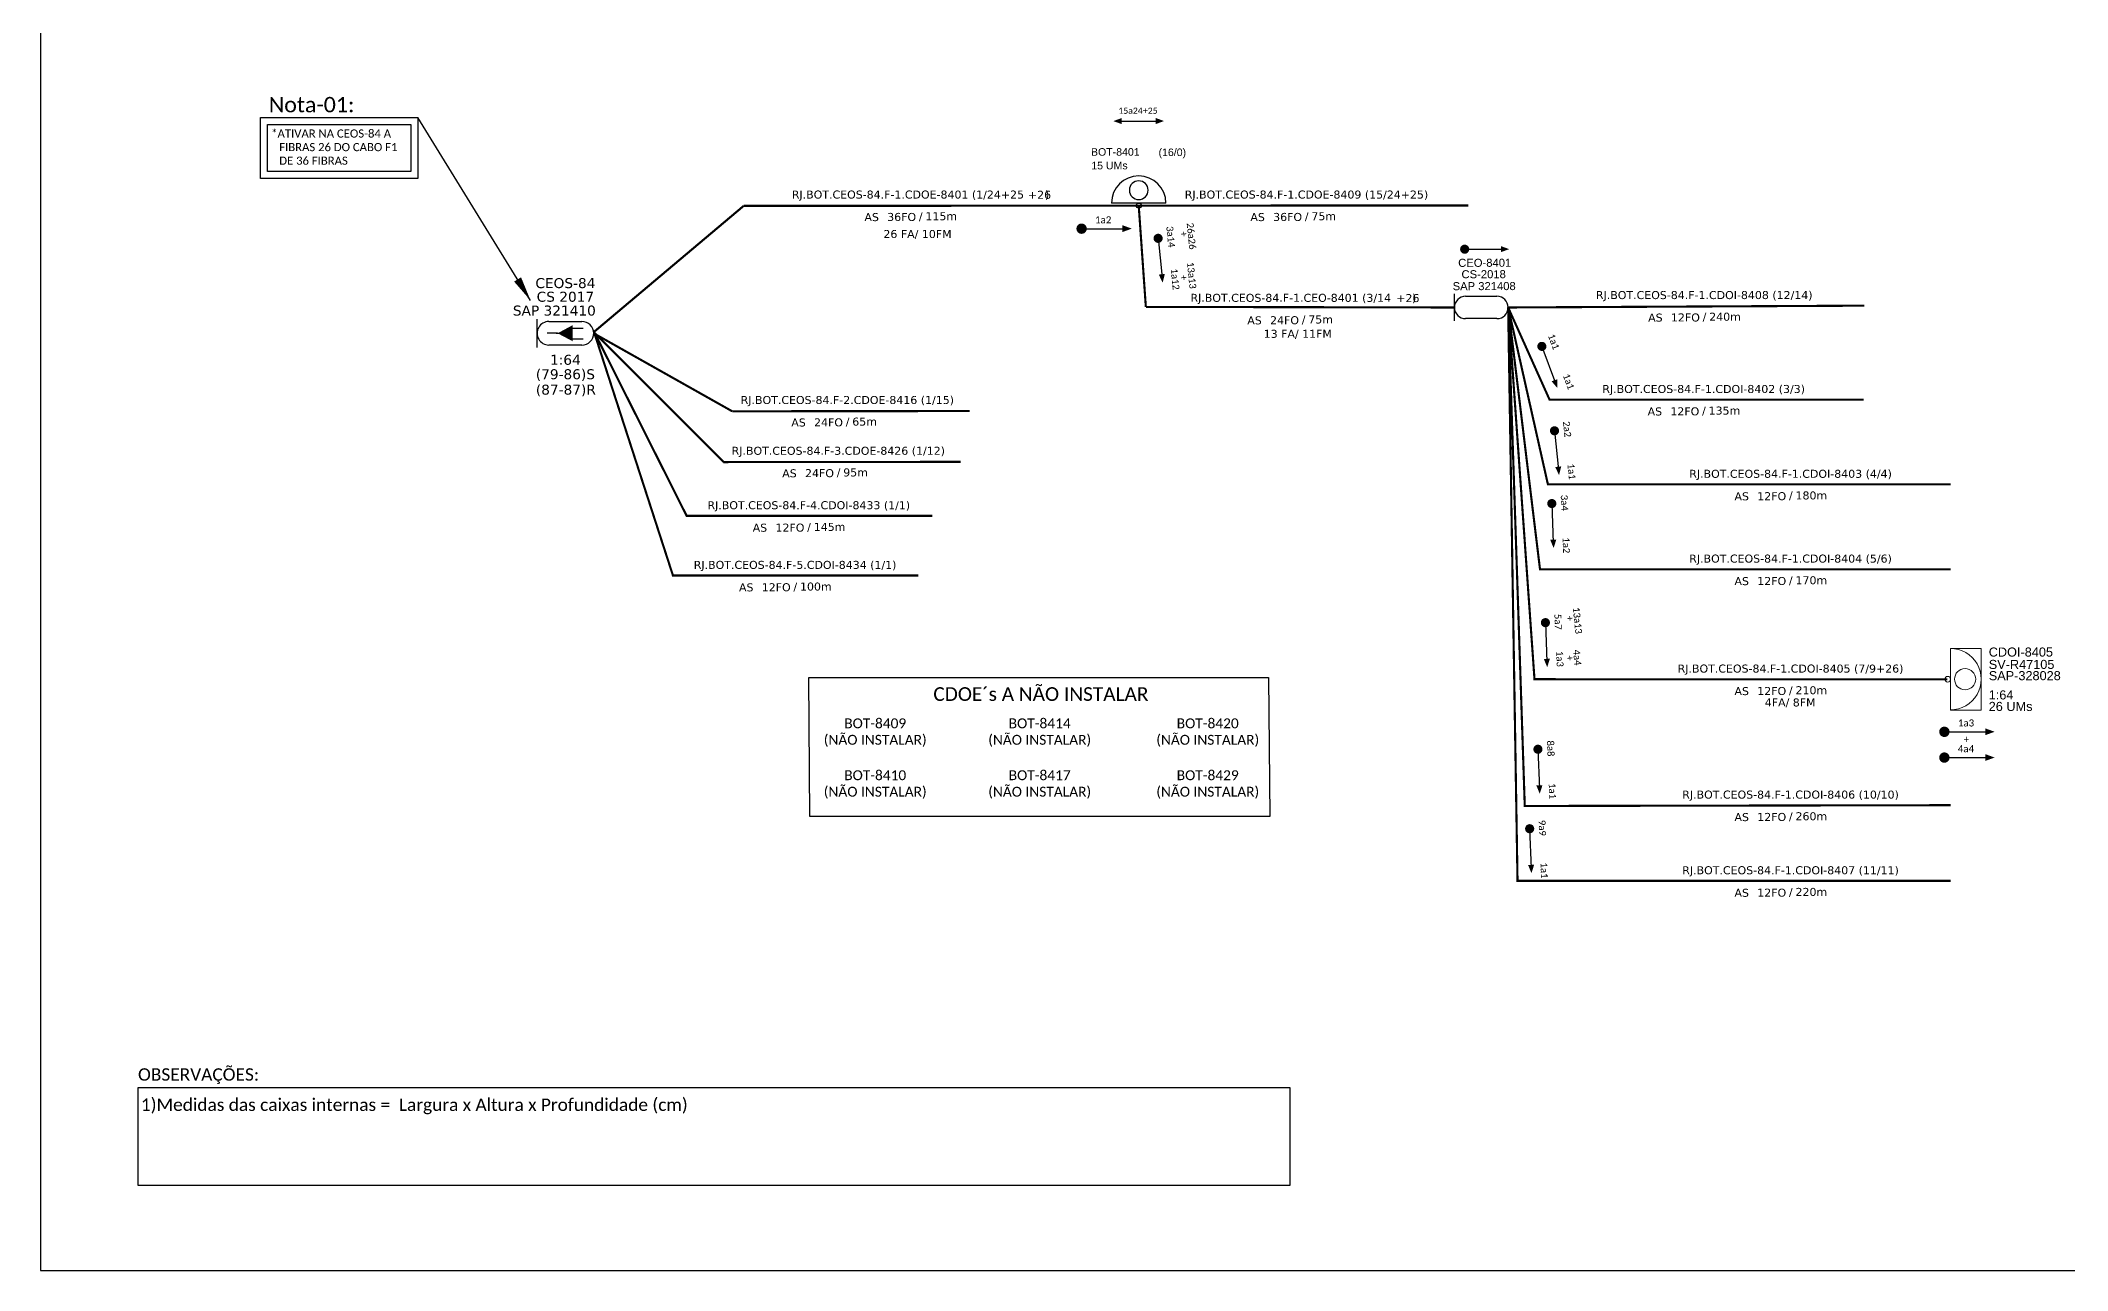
# Model space of a CAD drawing. Extents: x -4 to 837, y 1 to 595.
# Drawn here: x -3.8 to 485.8, y 1.3 to 298.3 of the extents above; entities that cross this region are included whole.
import ezdxf
from ezdxf.enums import TextEntityAlignment as Align

# ---------------------------------------------------------------- set-up
doc = ezdxf.new("R2010")
doc.units = 0
for name, color, linetype, lineweight in [("20.0-LEGENDA DOS CDO'S", 1, 'Continuous', 0), ('20.2-CDO_POSTE', 1, 'Continuous', 5), ('40.1-ETIQUETAS', 1, 'Continuous', 20)]:
    doc.layers.add(name, color=color, linetype=linetype, lineweight=lineweight)
for name, color, linetype in [('20.4-CEOS', 1, 'Continuous'), ('CAP a instalar', 1, 'Continuous'), ('PROJETO_FTTH', 1, 'Continuous'), ('SETA', 7, 'Continuous'), ('UNIFILAR', 7, 'Continuous')]:
    doc.layers.add(name, color=color, linetype=linetype)
doc.styles.add('ARIAL', font='arial.ttf')
doc.styles.add('MtXpl_Calibri', font='calibri.ttf')
doc.styles.add('siredit', font='verdana.ttf')
doc.styles.add('WMF-Calibri0', font='calibri.ttf')
doc.linetypes.add('FENCELINE1', pattern='A,0.25,-0.1,[133,ltypeshp.shx,S=0.1,R=0,X=-0.1,Y=0],-0.1,1', length=1.45)
doc.dimstyles.get("Standard").update_dxf_attribs({"dimtxt": 0.18, "dimasz": 0.18, "dimexe": 0.18, "dimexo": 0.0625, "dimgap": 0.09, "dimtad": 0, "dimtih": 1, "dimtoh": 1, "dimdec": 4, "dimzin": 0, "dimdsep": 46, "dimtxsty": 'Standard', "dimcen": 0.09, "dimadec": 0, "dimazin": 0, "dimtfac": 1, "dimtdec": 4, "dimtofl": 0, "dimtmove": 0, "dimatfit": 3, "dimfxl": 0, "dimtolj": 1, "dimtzin": 0, "dimarcsym": 0})

# ---------------------------------------------------------------- blocks, each defined once
blk = doc.blocks.new('CDOE-TEXTO PADRÃO')
at = {"layer": "20.0-LEGENDA DOS CDO'S", "color": 0, "style": 'ARIAL'}
for tag, p in [('CDO_N', (0.49, 7.39)), ('CORDOALHA', (0.5, 4.33)), ('SAP', (0.51, 1.67)), ('SPLITER_1', (0.59, -0.91)), ('SPLITER_2', (0.6, -3.55)), ('(XX-XX_F)S', (0.54, -8.29)), ('(XX-XX_L)S', (0.55, -10.83)), ('UMS', (0.55, -13.15))]:
    blk.add_attdef(tag, p, '', height=1.7, rotation=0.118, dxfattribs=at)
blk.add_attdef('FIBRAS_UTILIZADAS', text='', height=1.7, rotation=0.118, dxfattribs=at).set_placement((19.77, 7.43), align=Align.CENTER)
blk = doc.blocks.new('ETIQUETA_RS5F')
at = {"layer": '40.1-ETIQUETAS', "color": 0, "style": 'siredit'}
blk.add_text('/', height=1.5, dxfattribs=at).set_placement((1.58, -1.95), align=Align.MIDDLE_RIGHT)
for tag, p in [('ETIQUETA_R_PRIMARIA', (1.21, 4.1)), ('ETIQUETA_R_SECUNDARIA', (1.21, 2.1)), ('F_ATIVAS/F_MORTAS', (1.14, -4.24))]:
    blk.add_attdef(tag, text='', height=1.5, dxfattribs=at).set_placement(p, align=Align.MIDDLE_CENTER)
for tag, p in [('TIPO_CABO', (-6.58, -2.12)), ('CAP_CABO', (0.4, -2.09))]:
    blk.add_attdef(tag, text='', height=1.5, dxfattribs=at).set_placement(p, align=Align.MIDDLE_RIGHT)
blk.add_attdef('METROS', text='', height=1.5, dxfattribs=at).set_placement((2.14, -1.95), align=Align.MIDDLE_LEFT)
for tag, p in [('FUSÃO_1', (0.85, -8.39)), ('FUSÃO_2', (0.85, -10.6)), ('FUSÃO_3', (0.85, -12.93)), ('FUSÃO_4', (0.85, -15.14)), ('FUSÃO_5', (0.85, -17.16))]:
    blk.add_attdef(tag, text='', height=1.5, dxfattribs=at).set_placement(p, align=Align.CENTER)
blk = doc.blocks.new('SAN')
at = {"layer": 'SETA'}
blk.add_lwpolyline([(-2.58, 0), (6.02, 0)], dxfattribs=at)
for points in [[(-2.1, -0.66), (-3.93, 0), (-2.1, 0.67)], [(5.33, 0.68), (7.16, 0.01), (5.33, -0.65)]]:
    blk.add_solid(points, dxfattribs=at)

msp = doc.modelspace()

# ---------------------------------------------------------------- linework, layer by layer
for p, q in [((-3.83, 595.26), (-3.83, 1.26)), ((-3.83, 1.26), (837.17, 1.26))]:
    msp.add_line(p, q)
at = {"color": 7}
msp.add_line((268.01, 259), (254.87, 259), dxfattribs=at)
at = {"color": 1}
for points in [[(49.3, 279.65), (87.32, 279.65), (87.32, 264.94), (49.3, 264.94)], [(50.99, 277.97), (85.64, 277.97), (85.64, 266.62), (50.99, 266.62)]]:
    msp.add_lwpolyline(points, close=True, dxfattribs=at)
for points, const_width in [([(247.02, 252.83, 1), (248.27, 252.83, 1)], 1.25), ([(266.07, 251.05, 1), (266.18, 249.95, 1)], 1.1), ([(339.63, 247.87, 1), (340.73, 247.87, 1)], 1.1), ([(358.63, 224.92, 1), (359.01, 223.89, 1)], 1.1), ([(361.82, 204.58, 1), (361.93, 203.48, 1)], 1.1), ([(361.2, 187, 1), (361.24, 185.9, 1)], 1.1), ([(359.65, 158.24, 1), (359.7, 157.14, 1)], 1.1), ([(455.43, 131.33, 1), (456.68, 131.33, 1)], 1.25), ([(357.85, 127.67, 1), (357.89, 126.57, 1)], 1.1), ([(455.43, 125.11, 1), (456.68, 125.11, 1)], 1.25), ([(355.85, 108.48, 1), (355.89, 107.38, 1)], 1.1)]:
    msp.add_lwpolyline(points, format="xyb", close=True, dxfattribs=dict(const_width=const_width))
at = {"color": 0}
msp.add_lwpolyline([(19.73, 45.46), (297.98, 45.46), (297.98, 21.75), (19.73, 21.75)], close=True, dxfattribs=at)
at = {"color": 7}
for centre, major_axis, start_param, end_param in [((261.44, 259), (-4.65, 4.65), 3.926991, 7.068583), ((261.44, 262.12), (-1.6, 1.6), 3.926991, 10.210176), ((261.44, 258.39), (0.43, 0.43), 5.497787, 11.780972)]:
    msp.add_ellipse(centre, major_axis=major_axis, ratio=1, start_param=start_param, end_param=end_param, dxfattribs=at)
at = {"layer": '20.4-CEOS', "color": 5}
for p, q in [((337.7, 230.54), (337.7, 237.06)), ((340.4, 236.5), (347.98, 236.5)), ((116.11, 224.14), (116.11, 231)), ((118.96, 230.42), (126.94, 230.42)), ((347.98, 231.1), (340.4, 231.1)), ((121.06, 227.57), (118.51, 227.57)), ((120.75, 227.57), (118.83, 227.57)), ((120.75, 227.57), (124.04, 227.57)), ((126.94, 224.73), (118.96, 224.73))]:
    msp.add_line(p, q, dxfattribs=at)
for points in [[(121.06, 227.57), (118.93, 227.57)], [(124.57, 228.83), (127.27, 228.84)], [(124.57, 226.2), (127.27, 226.2)]]:
    msp.add_lwpolyline(points, dxfattribs=at)
msp.add_lwpolyline([(121.06, 227.57, 0, 3.91, 0), (124.73, 227.58, 3.91, 3.91, 0)], format="xyseb", dxfattribs=at)
for centre, start, end in [((340.4, 233.8), 90, 270), ((347.98, 233.8), 270, 90)]:
    msp.add_arc(centre, 2.7, start, end, dxfattribs=at)
for centre, start_param, end_param in [((118.96, 227.57), 0.785398, 3.926991), ((126.94, 227.57), 3.926991, 7.068583)]:
    msp.add_ellipse(centre, major_axis=(2.01, 2.01), ratio=1, start_param=start_param, end_param=end_param, dxfattribs=at)
at = {"layer": '40.1-ETIQUETAS', "color": 1}
msp.add_line((457.54, 136.62), (457.54, 151.45), dxfattribs=at)
msp.add_lwpolyline([(457.54, 151.45), (464.96, 151.45), (464.96, 136.59), (457.54, 136.59)], close=True, dxfattribs=at)
for centre, major_axis, start_param, end_param in [((457.54, 144.04), (-5.24, 5.24), 2.356194, 5.497787), ((456.85, 144.03), (-0.485, 0.485), 2.356194490191767, 8.639379797371353), ((461.06, 144.04), (1.81, 1.81), 3.926991, 10.210176)]:
    msp.add_ellipse(centre, major_axis=major_axis, ratio=1, start_param=start_param, end_param=end_param, dxfattribs=at)
at = {"layer": 'CAP a instalar', "color": 5, "linetype": 'FENCELINE1', "ltscale": 7, "const_width": 0.515}
for points in [[(129.79, 227.84), (166.01, 258.33)], [(166.01, 258.33), (261.44, 258.39)], [(261.44, 258.39), (263.16, 233.94), (263.16, 233.94)], [(263.16, 233.94), (337.7, 233.8)]]:
    msp.add_lwpolyline(points, dxfattribs=at)
at = {"layer": 'CAP a instalar', "color": 7, "linetype": 'FENCELINE1', "ltscale": 7, "const_width": 0.515}
for points in [[(261.44, 258.39), (341.03, 258.44)], [(161.17, 196.46), (129.79, 227.84)], [(129.79, 227.57), (163.25, 208.73)], [(163.25, 208.73), (220.57, 208.79)], [(161.07, 196.46), (218.39, 196.52)]]:
    msp.add_lwpolyline(points, dxfattribs=at)
at = {"layer": 'CAP a instalar', "color": 8, "linetype": 'FENCELINE1', "ltscale": 7, "const_width": 0.515}
for points in [[(350.68, 233.8), (350.68, 233.8), (436.69, 234.24)], [(350.68, 233.8), (360.67, 211.56), (436.55, 211.56)], [(350.68, 233.8), (360.28, 191.08), (457.54, 191.08)], [(350.68, 233.8), (358.37, 170.59), (457.54, 170.59)], [(350.68, 233.8), (354.69, 113.42), (457.54, 113.61)], [(350.68, 233.8), (352.94, 95.33), (457.54, 95.33)], [(129.79, 228.11), (152.24, 183.49), (211.55, 183.49)], [(129.79, 228.11), (148.93, 169.08), (208.23, 169.08)]]:
    msp.add_lwpolyline(points, dxfattribs=at)
at = {"layer": 'CAP a instalar', "color": 1, "linetype": 'FENCELINE1', "ltscale": 7, "const_width": 0.515}
msp.add_lwpolyline([(350.68, 233.8), (357.04, 144.03), (456.79, 143.98)], dxfattribs=at)
at = {"layer": 'PROJETO_FTTH', "ltscale": 2, "elevation": -0.66}
msp.add_lwpolyline([(181.76, 144.43), (292.82, 144.43), (293.09, 110.9), (182.02, 110.9)], close=True, dxfattribs=at)
at = {"layer": 'SETA', "color": 7}
msp.add_lwpolyline([(247.64, 252.83), (258.36, 252.83)], dxfattribs=at)
at = {"layer": 'SETA'}
for points in [[(266.12, 250.5), (267.07, 241.05)], [(340.18, 247.87), (349.68, 247.87)], [(358.82, 224.4), (362.13, 215.5)], [(361.88, 204.03), (362.83, 194.59)], [(361.22, 186.45), (361.59, 176.96)], [(359.67, 157.69), (360.05, 148.2)], [(456.06, 131.33), (466.77, 131.33)], [(357.87, 127.12), (358.24, 117.63)], [(456.06, 125.11), (466.77, 125.11)], [(355.87, 107.93), (356.24, 98.44)]]:
    msp.add_lwpolyline(points, dxfattribs=at)
for points in [[(257.5, 253.67), (259.78, 252.84), (257.5, 252.01)], [(348.91, 248.62), (350.94, 247.89), (348.91, 247.15)], [(267.74, 241.89), (267.22, 239.8), (266.28, 241.74)], [(362.56, 216.48), (362.58, 214.33), (361.18, 215.97)], [(363.5, 195.42), (362.97, 193.33), (362.04, 195.27)], [(362.31, 177.75), (361.66, 175.7), (360.84, 177.7)], [(360.77, 148.99), (360.11, 146.94), (359.29, 148.93)], [(465.91, 132.17), (468.19, 131.34), (465.91, 130.51)], [(465.91, 125.95), (468.19, 125.12), (465.91, 124.29)], [(358.96, 118.42), (358.31, 116.37), (357.49, 118.37)], [(356.96, 99.23), (356.31, 97.18), (355.49, 99.17)]]:
    msp.add_solid(points, dxfattribs=at)

# ---------------------------------------------------------------- block references
at = {"layer": '20.2-CDO_POSTE', "color": 7}
ref = msp.add_blockref('CDOE-TEXTO PADRÃO', (257.75, 258.22), dxfattribs=dict(at, xscale=1.073645861339158, yscale=1.073645861339158, zscale=1.073645858178947))
ref.add_attrib('CDO_N', 'BOT-8401', (249.91, 270.44), dxfattribs={"layer": "20.0-LEGENDA DOS CDO'S", "color": 0, "height": 1.825, "rotation": 0.118, "style": 'ARIAL'})
ref.add_attrib('CORDOALHA', '15 UMs', (249.98, 267.15), dxfattribs={"layer": "20.0-LEGENDA DOS CDO'S", "color": 0, "height": 1.825, "rotation": 0.118, "style": 'ARIAL'})
ref.add_attrib('FIBRAS_UTILIZADAS', '       (16/0)', dxfattribs={"layer": "20.0-LEGENDA DOS CDO'S", "color": 0, "height": 1.825, "rotation": 0.118, "style": 'ARIAL'}).set_placement((267.08, 270.36), align=Align.CENTER)
at = {"layer": '20.2-CDO_POSTE', "color": 5}
ref = msp.add_blockref('CDOE-TEXTO PADRÃO', (337.36, 235.9), dxfattribs=dict(at, xscale=1.142662202303419, yscale=1.142662202303419, zscale=1.142662202303419))
ref.add_attrib('CDO_N', 'CEO-8401', (338.61, 243.61), dxfattribs={"layer": "20.0-LEGENDA DOS CDO'S", "color": 0, "height": 1.942, "rotation": 0.118, "style": 'ARIAL'})
ref.add_attrib('CORDOALHA', 'CS-2018', (339.41, 240.85), dxfattribs={"layer": "20.0-LEGENDA DOS CDO'S", "color": 0, "height": 1.942, "rotation": 0.118, "style": 'ARIAL'})
ref.add_attrib('SAP', 'SAP 321408', (337.27, 237.97), dxfattribs={"layer": "20.0-LEGENDA DOS CDO'S", "color": 0, "height": 1.942, "rotation": 0.118, "style": 'ARIAL'})
at = {"layer": '40.1-ETIQUETAS', "color": 7}
ref = msp.add_blockref('ETIQUETA_RS5F', (300.43, 258.35), dxfattribs=dict(at, xscale=1.28837501324487, yscale=1.28837501324487, zscale=1.288375013246126))
ref.add_attrib('ETIQUETA_R_SECUNDARIA', 'RJ.BOT.CEOS-84.F-1.CDOE-8409 (15/24+25)', dxfattribs={"color": 0, "height": 1.9326, "style": 'siredit'}).set_placement((301.96, 261.07), align=Align.MIDDLE_CENTER)
ref.add_attrib('TIPO_CABO', 'AS', dxfattribs={"color": 0, "height": 1.933, "style": 'siredit'}).set_placement((291.91, 255.63), align=Align.MIDDLE_RIGHT)
ref.add_attrib('CAP_CABO', '36FO', dxfattribs={"color": 0, "height": 1.933, "style": 'siredit'}).set_placement((300.9, 255.66), align=Align.MIDDLE_RIGHT)
ref.add_attrib('METROS', '75m', dxfattribs={"color": 0, "height": 1.933, "style": 'siredit'}).set_placement((303.15, 255.84), align=Align.MIDDLE_LEFT)
at = {"layer": '40.1-ETIQUETAS', "color": 8}
ref = msp.add_blockref('ETIQUETA_RS5F', (396.52, 234.09), dxfattribs=dict(at, xscale=1.288375013245874, yscale=1.288375013245874, zscale=1.288375013245874))
ref.add_attrib('ETIQUETA_R_SECUNDARIA', 'RJ.BOT.CEOS-84.F-1.CDOI-8408 (12/14)', dxfattribs={"color": 0, "height": 1.9326, "style": 'siredit'}).set_placement((398.04, 236.8), align=Align.MIDDLE_CENTER)
ref.add_attrib('TIPO_CABO', 'AS', dxfattribs={"color": 0, "height": 1.933, "style": 'siredit'}).set_placement((387.99, 231.36), align=Align.MIDDLE_RIGHT)
ref.add_attrib('CAP_CABO', '12FO', dxfattribs={"color": 0, "height": 1.933, "style": 'siredit'}).set_placement((396.99, 231.39), align=Align.MIDDLE_RIGHT)
ref.add_attrib('METROS', '240m', dxfattribs={"color": 0, "height": 1.933, "style": 'siredit'}).set_placement((399.24, 231.57), align=Align.MIDDLE_LEFT)
at = {"layer": '40.1-ETIQUETAS', "color": 7}
ref = msp.add_blockref('ETIQUETA_RS5F', (189.53, 208.75), dxfattribs=dict(at, xscale=1.28837501324487, yscale=1.28837501324487, zscale=1.288375013246126))
ref.add_attrib('ETIQUETA_R_SECUNDARIA', 'RJ.BOT.CEOS-84.F-2.CDOE-8416 (1/15)', dxfattribs={"color": 0, "height": 1.9326, "style": 'siredit'}).set_placement((191.05, 211.46), align=Align.MIDDLE_CENTER)
ref.add_attrib('TIPO_CABO', 'AS', dxfattribs={"color": 0, "height": 1.933, "style": 'siredit'}).set_placement((181.01, 206.03), align=Align.MIDDLE_RIGHT)
ref.add_attrib('CAP_CABO', '24FO', dxfattribs={"color": 0, "height": 1.933, "style": 'siredit'}).set_placement((190, 206.06), align=Align.MIDDLE_RIGHT)
ref.add_attrib('METROS', '65m', dxfattribs={"color": 0, "height": 1.933, "style": 'siredit'}).set_placement((192.25, 206.24), align=Align.MIDDLE_LEFT)
at = {"layer": '40.1-ETIQUETAS', "color": 8}
ref = msp.add_blockref('ETIQUETA_RS5F', (396.38, 211.41), dxfattribs=dict(at, xscale=1.288375013245874, yscale=1.288375013245874, zscale=1.288375013245874))
ref.add_attrib('ETIQUETA_R_SECUNDARIA', 'RJ.BOT.CEOS-84.F-1.CDOI-8402 (3/3)', dxfattribs={"color": 0, "height": 1.9326, "style": 'siredit'}).set_placement((397.9, 214.12), align=Align.MIDDLE_CENTER)
ref.add_attrib('TIPO_CABO', 'AS', dxfattribs={"color": 0, "height": 1.933, "style": 'siredit'}).set_placement((387.86, 208.69), align=Align.MIDDLE_RIGHT)
ref.add_attrib('CAP_CABO', '12FO', dxfattribs={"color": 0, "height": 1.933, "style": 'siredit'}).set_placement((396.85, 208.72), align=Align.MIDDLE_RIGHT)
ref.add_attrib('METROS', '135m', dxfattribs={"color": 0, "height": 1.933, "style": 'siredit'}).set_placement((399.1, 208.9), align=Align.MIDDLE_LEFT)
at = {"layer": '40.1-ETIQUETAS', "color": 7}
ref = msp.add_blockref('ETIQUETA_RS5F', (187.35, 196.49), dxfattribs=dict(at, xscale=1.28837501324487, yscale=1.28837501324487, zscale=1.288375013246126))
ref.add_attrib('ETIQUETA_R_SECUNDARIA', 'RJ.BOT.CEOS-84.F-3.CDOE-8426 (1/12)', dxfattribs={"color": 0, "height": 1.9326, "style": 'siredit'}).set_placement((188.87, 199.2), align=Align.MIDDLE_CENTER)
ref.add_attrib('TIPO_CABO', 'AS', dxfattribs={"color": 0, "height": 1.933, "style": 'siredit'}).set_placement((178.82, 193.76), align=Align.MIDDLE_RIGHT)
ref.add_attrib('CAP_CABO', '24FO', dxfattribs={"color": 0, "height": 1.933, "style": 'siredit'}).set_placement((187.82, 193.79), align=Align.MIDDLE_RIGHT)
ref.add_attrib('METROS', '95m', dxfattribs={"color": 0, "height": 1.933, "style": 'siredit'}).set_placement((190.07, 193.97), align=Align.MIDDLE_LEFT)
at = {"layer": '40.1-ETIQUETAS', "color": 8}
ref = msp.add_blockref('ETIQUETA_RS5F', (417.37, 190.93), dxfattribs=dict(at, xscale=1.288375013245874, yscale=1.288375013245874, zscale=1.288375013245874))
ref.add_attrib('ETIQUETA_R_SECUNDARIA', 'RJ.BOT.CEOS-84.F-1.CDOI-8403 (4/4)', dxfattribs={"color": 0, "height": 1.9326, "style": 'siredit'}).set_placement((418.89, 193.64), align=Align.MIDDLE_CENTER)
ref.add_attrib('TIPO_CABO', 'AS', dxfattribs={"color": 0, "height": 1.933, "style": 'siredit'}).set_placement((408.84, 188.2), align=Align.MIDDLE_RIGHT)
ref.add_attrib('CAP_CABO', '12FO', dxfattribs={"color": 0, "height": 1.933, "style": 'siredit'}).set_placement((417.84, 188.23), align=Align.MIDDLE_RIGHT)
ref.add_attrib('METROS', '180m', dxfattribs={"color": 0, "height": 1.933, "style": 'siredit'}).set_placement((420.09, 188.41), align=Align.MIDDLE_LEFT)
ref = msp.add_blockref('ETIQUETA_RS5F', (180.22, 183.34), dxfattribs=dict(at, xscale=1.288375013245874, yscale=1.288375013245874, zscale=1.288375013245874))
ref.add_attrib('ETIQUETA_R_SECUNDARIA', 'RJ.BOT.CEOS-84.F-4.CDOI-8433 (1/1)', dxfattribs={"color": 0, "height": 1.9326, "style": 'siredit'}).set_placement((181.74, 186.05), align=Align.MIDDLE_CENTER)
ref.add_attrib('TIPO_CABO', 'AS', dxfattribs={"color": 0, "height": 1.933, "style": 'siredit'}).set_placement((171.69, 180.62), align=Align.MIDDLE_RIGHT)
ref.add_attrib('CAP_CABO', '12FO', dxfattribs={"color": 0, "height": 1.933, "style": 'siredit'}).set_placement((180.69, 180.64), align=Align.MIDDLE_RIGHT)
ref.add_attrib('METROS', '145m', dxfattribs={"color": 0, "height": 1.933, "style": 'siredit'}).set_placement((182.94, 180.82), align=Align.MIDDLE_LEFT)
ref = msp.add_blockref('ETIQUETA_RS5F', (176.9, 168.93), dxfattribs=dict(at, xscale=1.288375013245874, yscale=1.288375013245874, zscale=1.288375013245874))
ref.add_attrib('ETIQUETA_R_SECUNDARIA', 'RJ.BOT.CEOS-84.F-5.CDOI-8434 (1/1)', dxfattribs={"color": 0, "height": 1.9326, "style": 'siredit'}).set_placement((178.43, 171.64), align=Align.MIDDLE_CENTER)
ref.add_attrib('TIPO_CABO', 'AS', dxfattribs={"color": 0, "height": 1.933, "style": 'siredit'}).set_placement((168.38, 166.21), align=Align.MIDDLE_RIGHT)
ref.add_attrib('CAP_CABO', '12FO', dxfattribs={"color": 0, "height": 1.933, "style": 'siredit'}).set_placement((177.37, 166.24), align=Align.MIDDLE_RIGHT)
ref.add_attrib('METROS', '100m', dxfattribs={"color": 0, "height": 1.933, "style": 'siredit'}).set_placement((179.62, 166.41), align=Align.MIDDLE_LEFT)
ref = msp.add_blockref('ETIQUETA_RS5F', (417.37, 170.45), dxfattribs=dict(at, xscale=1.288375013245874, yscale=1.288375013245874, zscale=1.288375013245874))
ref.add_attrib('ETIQUETA_R_SECUNDARIA', 'RJ.BOT.CEOS-84.F-1.CDOI-8404 (5/6)', dxfattribs={"color": 0, "height": 1.9326, "style": 'siredit'}).set_placement((418.89, 173.16), align=Align.MIDDLE_CENTER)
ref.add_attrib('TIPO_CABO', 'AS', dxfattribs={"color": 0, "height": 1.933, "style": 'siredit'}).set_placement((408.84, 167.72), align=Align.MIDDLE_RIGHT)
ref.add_attrib('CAP_CABO', '12FO', dxfattribs={"color": 0, "height": 1.933, "style": 'siredit'}).set_placement((417.84, 167.75), align=Align.MIDDLE_RIGHT)
ref.add_attrib('METROS', '170m', dxfattribs={"color": 0, "height": 1.933, "style": 'siredit'}).set_placement((420.09, 167.93), align=Align.MIDDLE_LEFT)
at = {"layer": '40.1-ETIQUETAS', "color": 1}
ref = msp.add_blockref('ETIQUETA_RS5F', (417.37, 143.89), dxfattribs=dict(at, xscale=1.288375013245874, yscale=1.288375013245874, zscale=1.288375013245874))
ref.add_attrib('ETIQUETA_R_SECUNDARIA', 'RJ.BOT.CEOS-84.F-1.CDOI-8405 (7/9+26)', dxfattribs={"color": 0, "height": 1.9326, "style": 'siredit'}).set_placement((418.89, 146.6), align=Align.MIDDLE_CENTER)
ref.add_attrib('TIPO_CABO', 'AS', dxfattribs={"color": 0, "height": 1.933, "style": 'siredit'}).set_placement((408.84, 141.16), align=Align.MIDDLE_RIGHT)
ref.add_attrib('CAP_CABO', '12FO', dxfattribs={"color": 0, "height": 1.933, "style": 'siredit'}).set_placement((417.84, 141.19), align=Align.MIDDLE_RIGHT)
ref.add_attrib('METROS', '210m', dxfattribs={"color": 0, "height": 1.933, "style": 'siredit'}).set_placement((420.09, 141.37), align=Align.MIDDLE_LEFT)
ref.add_attrib('F_ATIVAS/F_MORTAS', '4FA/ 8FM', dxfattribs={"color": 0, "height": 1.933, "style": 'siredit'}).set_placement((418.8, 138.42), align=Align.MIDDLE_CENTER)
at = {"layer": '40.1-ETIQUETAS', "color": 8}
ref = msp.add_blockref('ETIQUETA_RS5F', (417.37, 113.46), dxfattribs=dict(at, xscale=1.288375013245874, yscale=1.288375013245874, zscale=1.288375013245874))
ref.add_attrib('ETIQUETA_R_SECUNDARIA', 'RJ.BOT.CEOS-84.F-1.CDOI-8406 (10/10)', dxfattribs={"color": 0, "height": 1.9326, "style": 'siredit'}).set_placement((418.89, 116.17), align=Align.MIDDLE_CENTER)
ref.add_attrib('TIPO_CABO', 'AS', dxfattribs={"color": 0, "height": 1.933, "style": 'siredit'}).set_placement((408.84, 110.74), align=Align.MIDDLE_RIGHT)
ref.add_attrib('CAP_CABO', '12FO', dxfattribs={"color": 0, "height": 1.933, "style": 'siredit'}).set_placement((417.84, 110.77), align=Align.MIDDLE_RIGHT)
ref.add_attrib('METROS', '260m', dxfattribs={"color": 0, "height": 1.933, "style": 'siredit'}).set_placement((420.09, 110.94), align=Align.MIDDLE_LEFT)
ref = msp.add_blockref('ETIQUETA_RS5F', (417.37, 95.19), dxfattribs=dict(at, xscale=1.288375013245874, yscale=1.288375013245874, zscale=1.288375013245874))
ref.add_attrib('ETIQUETA_R_SECUNDARIA', 'RJ.BOT.CEOS-84.F-1.CDOI-8407 (11/11)', dxfattribs={"color": 0, "height": 1.9326, "style": 'siredit'}).set_placement((418.89, 97.9), align=Align.MIDDLE_CENTER)
ref.add_attrib('TIPO_CABO', 'AS', dxfattribs={"color": 0, "height": 1.933, "style": 'siredit'}).set_placement((408.84, 92.46), align=Align.MIDDLE_RIGHT)
ref.add_attrib('CAP_CABO', '12FO', dxfattribs={"color": 0, "height": 1.933, "style": 'siredit'}).set_placement((417.84, 92.49), align=Align.MIDDLE_RIGHT)
ref.add_attrib('METROS', '220m', dxfattribs={"color": 0, "height": 1.933, "style": 'siredit'}).set_placement((420.09, 92.67), align=Align.MIDDLE_LEFT)
at = {"layer": 'UNIFILAR', "color": 7, "lineweight": -3, "xscale": 1.104573928167641, "yscale": 1.104573928167641, "zscale": 1.104573928167641}
msp.add_blockref('SAN', (259.65, 278.81), dxfattribs=at)

# ---------------------------------------------------------------- texts
at = {"color": 1}
for s, height, style, p in [('Nota-01:', 3.713, 'WMF-Calibri0', (51.3, 280.93)), ('4a4', 1.695, 'MtXpl_Calibri', (459.29, 126.41)), ('+', 1.69, 'MtXpl_Calibri', (460.7, 128.67))]:
    msp.add_text(s, height=height, dxfattribs=dict(at, style=style)).set_placement(p)
at = {"color": 7, "style": 'MtXpl_Calibri'}
for s, p in [('15a24', (256.53, 280.57)), ('+25', (262.46, 280.57))]:
    msp.add_text(s, height=1.502, dxfattribs=at).set_placement(p)
at = {"color": 1, "style": 'MtXpl_Calibri'}
for s, height, p in [('+', 1.66, (271.45, 252.11)), ('26a26', 1.657, (273.02, 254.17)), ('+', 1.66, (271.45, 241.57)), ('13a13', 1.657, (273.08, 244.69)), ('+', 1.66, (364.72, 159.28)), ('13a13', 1.657, (366.28, 161.34)), ('+', 1.66, (364.72, 149.7)), ('4a4', 1.657, (366.34, 151.12))]:
    msp.add_text(s, height=height, rotation=275.7539, dxfattribs=at).set_placement(p)
for s, style, p in [('OBSERVAÇÕES:', 'WMF-Calibri0', (19.71, 47.08)), ('1)Medidas das caixas internas =  Largura x Altura x Profundidade (cm)', 'MtXpl_Calibri', (20.4, 39.78))]:
    msp.add_text(s, height=3, dxfattribs=dict(style=style)).set_placement(p)
at = {"color": 1, "insert": (49.94, 276.79), "char_height": 1.9659, "attachment_point": 1, "style": 'WMF-Calibri0'}
msp.add_mtext_dynamic_manual_height_columns('{\\W2.807775; }*ATIVAR NA CEOS-84 A \\P{\\W5.61555; }FIBRAS 26 DO CABO F1 \\P{\\W5.61555; }DE 36 FIBRAS', width=36.2646, gutter_width=12.5, heights=[0], dxfattribs=at)
at = {"color": 7, "insert": (252.86, 254.96), "char_height": 1.6946, "width": 31.598, "attachment_point": 5}
msp.add_mtext('\\C7;\\fCalibri|b0|i0|c0|p34;1a2', dxfattribs=at)
at = {"char_height": 1.6569, "width": 28.0107, "attachment_point": 5}
for s, insert, rotation in [('\\C7;\\fCalibri|b0|i0|c0|p34;3a14', (269.16, 250.87), 275.7539), ('\\C7;\\fCalibri|b0|i0|c0|p34;1a12', (270.23, 240.64), 275.7539), ('\\C7;\\fCalibri|b0|i0|c0|p34;1a1', (361.67, 225.53), 290.3896), ('\\C7;\\fCalibri|b0|i0|c0|p34;1a1', (365.28, 215.9), 290.3896), ('\\C7;\\fCalibri|b0|i0|c0|p34;2a2', (364.92, 204.41), 275.7539), ('\\C7;\\fCalibri|b0|i0|c0|p34;1a1', (365.99, 194.18), 275.7539), ('\\C7;\\fCalibri|b0|i0|c0|p34;3a4', (364.28, 186.64), 272.2415), ('\\C7;\\fCalibri|b0|i0|c0|p34;1a2', (364.72, 176.36), 272.2415), ('\\C7;\\fCalibri|b0|i0|c0|p34;5a7', (362.73, 157.88), 272.2415), ('\\C7;\\fCalibri|b0|i0|c0|p34;1a3', (363.17, 148.94), 272.2415), ('\\C7;\\fCalibri|b0|i0|c0|p34;8a8', (360.93, 127.31), 272.2415), ('\\C7;\\fCalibri|b0|i0|c0|p34;1a1', (361.37, 117.03), 272.2415), ('\\C7;\\fCalibri|b0|i0|c0|p34;9a9', (358.93, 108.12), 272.2415), ('\\C7;\\fCalibri|b0|i0|c0|p34;1a1', (359.37, 97.84), 272.2415)]:
    msp.add_mtext(s, dxfattribs=dict(at, insert=insert, rotation=rotation))
at = {"attachment_point": 5}
for s, insert, char_height, width in [('{\\fCalibri|b0|i0|c0|p34;\\C2;CDOE´s A NÃO INSTALAR}', (237.81, 140.43, -0.99), 3.3037, 77.6032), ('\\C7;\\fCalibri|b0|i0|c0|p34;BOT-8409\\P(NÃO INSTALAR)', (197.79, 131.13), 2.3859, 25.8006), ('\\C7;\\fCalibri|b0|i0|c0|p34;BOT-8414\\P(NÃO INSTALAR)', (237.52, 131.13), 2.3859, 25.8006), ('\\C7;\\fCalibri|b0|i0|c0|p34;BOT-8420\\P(NÃO INSTALAR)', (278.11, 131.13), 2.3859, 25.8006), ('\\C7;\\fCalibri|b0|i0|c0|p34;1a3', (461.27, 133.46), 1.6946, 31.598), ('\\C7;\\fCalibri|b0|i0|c0|p34;BOT-8410\\P(NÃO INSTALAR)', (197.79, 118.6), 2.3859, 25.8006), ('\\C7;\\fCalibri|b0|i0|c0|p34;BOT-8417\\P(NÃO INSTALAR)', (237.52, 118.6), 2.3859, 25.8006), ('\\C7;\\fCalibri|b0|i0|c0|p34;BOT-8429\\P(NÃO INSTALAR)', (278.11, 118.6), 2.3859, 25.8006)]:
    msp.add_mtext(s, dxfattribs=dict(at, insert=insert, char_height=char_height, width=width))
at = {"layer": "20.0-LEGENDA DOS CDO'S", "color": 1, "style": 'ARIAL'}
for s, p in [('SV-R47105', (466.77, 146.5)), ('CDOI-8405', (466.77, 149.49)), ('SAP-328028', (466.77, 143.79)), ('26 UMs', (466.76, 136.36)), ('1:64', (466.76, 139.14))]:
    msp.add_text(s, height=2.196, rotation=0.0404, dxfattribs=at).set_placement(p)
at = {"layer": '20.4-CEOS', "color": 5, "style": 'siredit'}
for s, p in [('CEOS-84', (122.95, 240.89)), ('CS 2017', (122.95, 237.6)), ('SAP 321410', (120.28, 234.26)), ('1:64', (122.95, 222.37))]:
    msp.add_text(s, height=2.411, dxfattribs=at).set_placement(p, align=Align.TOP_CENTER)
at = {"layer": '20.4-CEOS', "color": 7, "style": 'siredit'}
for s, p in [('(79-86)S', (122.95, 218.89)), ('(87-87)R', (123.06, 215.16))]:
    msp.add_text(s, height=2.411, dxfattribs=at).set_placement(p, align=Align.TOP_CENTER)
at = {"layer": '40.1-ETIQUETAS', "color": 5, "style": 'siredit'}
for s, p in [('RJ.BOT.CEOS-84.F-1.CDOE-8401 (1/24+25      )', (208.73, 261.07)), ('RJ.BOT.CEOS-84.F-1.CEO-8401 (3/14      )', (301.21, 236.13))]:
    msp.add_text(s, height=1.9326, dxfattribs=at).set_placement(p, align=Align.MIDDLE_CENTER)
at = {"layer": '40.1-ETIQUETAS', "color": 1, "style": 'siredit'}
for p in [(240.28, 261.02), (329.25, 236.07)]:
    msp.add_text('+26', height=1.933, dxfattribs=at).set_placement(p, align=Align.MIDDLE_RIGHT)
at = {"layer": '40.1-ETIQUETAS', "color": 7, "style": 'siredit'}
for s, height, p in [('AS', 1.933, (198.68, 255.63)), ('36FO', 1.933, (207.67, 255.66)), ('/', 1.93, (209.24, 255.84)), ('AS', 1.933, (291.16, 230.69)), ('24FO', 1.933, (300.15, 230.72)), ('/', 1.93, (301.72, 230.9))]:
    msp.add_text(s, height=height, dxfattribs=at).set_placement(p, align=Align.MIDDLE_RIGHT)
for s, p in [('115m', (209.92, 255.84)), ('75m', (302.4, 230.9))]:
    msp.add_text(s, height=1.933, dxfattribs=at).set_placement(p, align=Align.MIDDLE_LEFT)
at = {"layer": '40.1-ETIQUETAS', "color": 5, "style": 'siredit'}
for s, p in [('26 FA/ 10FM', (216.24, 251.54)), ('13 FA/ 11FM', (308.1, 227.44))]:
    msp.add_text(s, height=1.9326, dxfattribs=at).set_placement(p, align=Align.MIDDLE_RIGHT)

# ---------------------------------------------------------------- leaders
at = {"color": 1}
msp.add_leader([(114.55, 235.46), (87.32, 279.65)], dimstyle='Standard', override={"dimasz": 6, "dimzin": 1}, dxfattribs=at)

doc.saveas('drawing.dxf')
